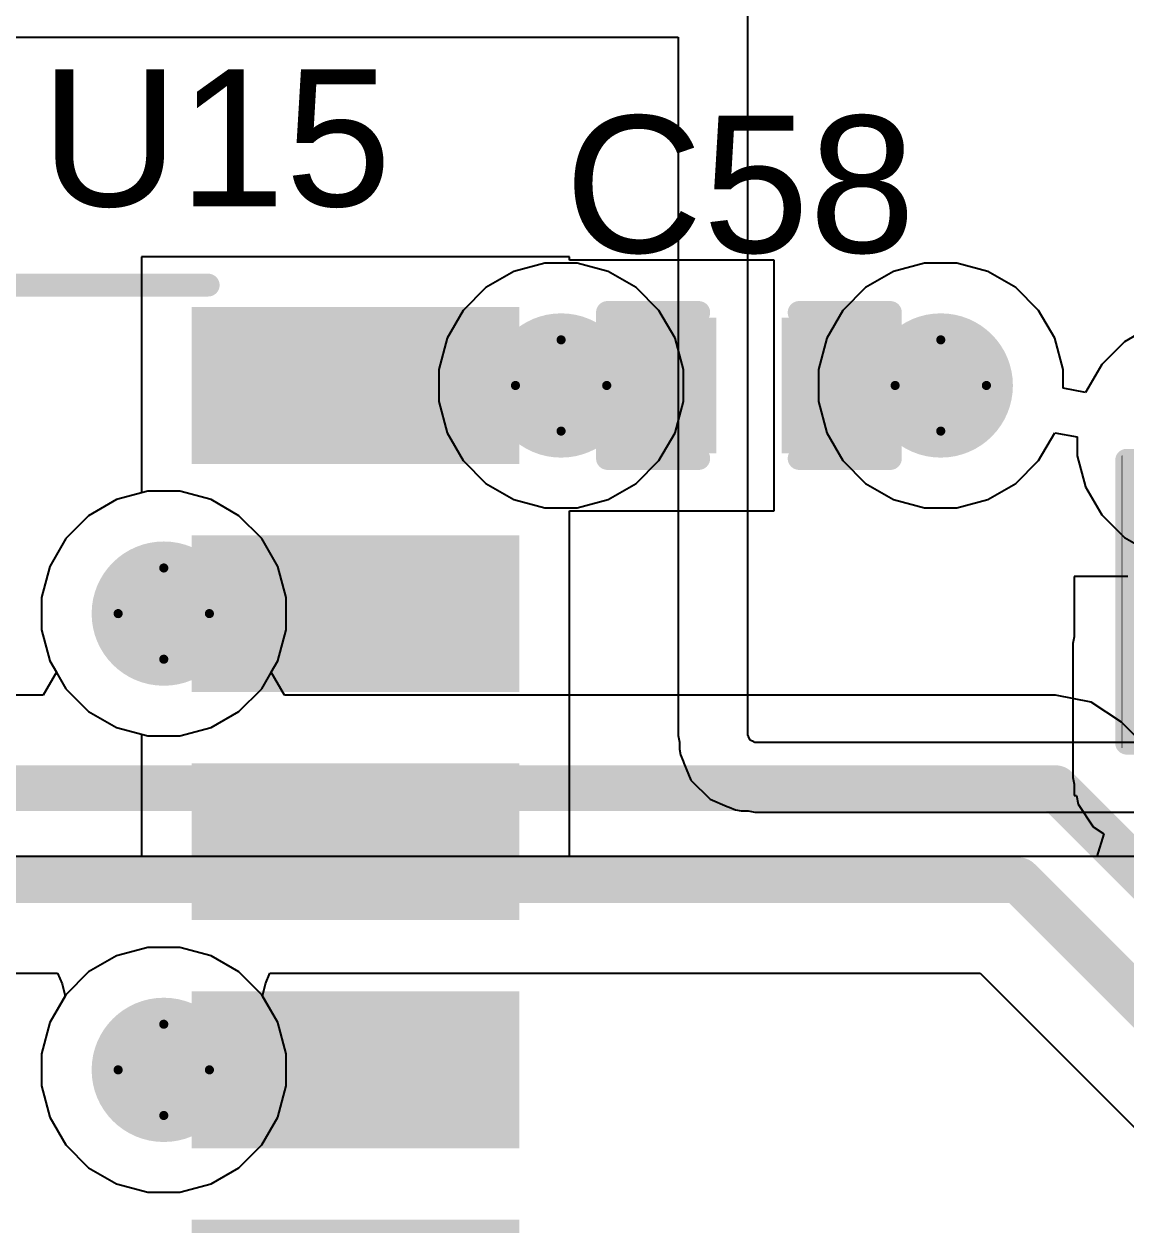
# Model space of a CAD drawing. Header units: inches. Extents: x -17.5 to 14.7, y -6.2 to 5.9.
# Drawn here: x 0.2064 to 0.4479, y 2.2534 to 2.5166 of the extents above; entities that cross this region are included whole.
import ezdxf

# ---------------------------------------------------------------- set-up
doc = ezdxf.new("R2010")
doc.units = ezdxf.units.IN
doc.header["$MEASUREMENT"] = 0
for name, color, linetype in [('Bottom Layer', 5, 'Continuous'), ('Bottom Solder', 6, 'Continuous'), ('Drill Drawing', 1, 'Continuous'), ('Ground Layer', 76, 'Continuous'), ('Power Layer', 16, 'Continuous'), ('Top Layer', 1, 'Continuous'), ('Top Overlay', 2, 'Continuous'), ('Top Paste', 8, 'Continuous'), ('Top Solder', 216, 'Continuous'), ('Via Holes', 16, 'Continuous')]:
    doc.layers.add(name, color=color, linetype=linetype)
doc.styles.add('Arial', font='', dxfattribs={"height": 0.2})
doc.styles.get('Arial').set_extended_font_data('Arial')

# ---------------------------------------------------------------- blocks, each defined once
blk = doc.blocks.new('C___0402_62')
at = {"layer": 'Top Layer'}
for points in [[(-0.0275, -0.0125), (-0.0275, 0.0125), (-0.009499999999999998, 0.0125), (-0.009500000000000001, -0.0125)], [(0.009499999999999998, -0.0125), (0.009500000000000001, 0.0125), (0.0275, 0.0125), (0.0275, -0.0125)]]:
    blk.add_hatch(color=1, dxfattribs=at).paths.add_polyline_path(points)
at = {"layer": 'Top Paste'}
for points in [[(-0.0275, -0.0125), (-0.0275, 0.0125), (-0.009499999999999998, 0.0125), (-0.009500000000000001, -0.0125)], [(0.009499999999999998, -0.0125), (0.009500000000000001, 0.0125), (0.0275, 0.0125), (0.0275, -0.0125)]]:
    blk.add_hatch(color=8, dxfattribs=at).paths.add_polyline_path(points)
at = {"layer": 'Top Solder'}
for points in [[(-0.0298622, -0.0148622), (-0.0298622, 0.0148622), (-0.007137799999999999, 0.0148622), (-0.007137800000000001, -0.0148622)], [(0.007137799999999999, -0.0148622), (0.007137800000000001, 0.0148622), (0.0298622, 0.0148622), (0.0298622, -0.0148622)]]:
    blk.add_hatch(color=216, dxfattribs=at).paths.add_polyline_path(points)
at = {"layer": 'Top Overlay'}
for points in [[(-0.031, 0.016, 0.005, 0.005, 0), (-0.011, 0.016, 0.005, 0.005, 0)], [(-0.031, -0.016, 0.005, 0.005, 0), (-0.031, 0.016, 0.005, 0.005, 0)], [(0.011, 0.016, 0.005, 0.005, 0), (0.031, 0.016, 0.005, 0.005, 0)], [(0.031, -0.016, 0.005, 0.005, 0), (0.031, 0.016, 0.005, 0.005, 0)], [(-0.031, -0.016, 0.005, 0.005, 0), (-0.011, -0.016, 0.005, 0.005, 0)], [(0.011, -0.016, 0.005, 0.005, 0), (0.031, -0.016, 0.005, 0.005, 0)]]:
    blk.add_lwpolyline(points, format="xyseb", dxfattribs=at)
for points in [[(-0.03225, 0.016, 0.0025, 0.0025, 1), (-0.02975, 0.016, 0.0025, 0.0025, 1)], [(-0.03225, 0.016, 0.0025, 0.0025, 1), (-0.02975, 0.016, 0.0025, 0.0025, 1)], [(-0.01225, 0.016, 0.0025, 0.0025, 1), (-0.00975, 0.016, 0.0025, 0.0025, 1)], [(0.00975, 0.016, 0.0025, 0.0025, 1), (0.01225, 0.016, 0.0025, 0.0025, 1)], [(0.02975, 0.016, 0.0025, 0.0025, 1), (0.03225, 0.016, 0.0025, 0.0025, 1)], [(0.02975, 0.016, 0.0025, 0.0025, 1), (0.03225, 0.016, 0.0025, 0.0025, 1)], [(-0.03225, -0.016, 0.0025, 0.0025, 1), (-0.02975, -0.016, 0.0025, 0.0025, 1)], [(-0.03225, -0.016, 0.0025, 0.0025, 1), (-0.02975, -0.016, 0.0025, 0.0025, 1)], [(-0.01225, -0.016, 0.0025, 0.0025, 1), (-0.00975, -0.016, 0.0025, 0.0025, 1)], [(0.00975, -0.016, 0.0025, 0.0025, 1), (0.01225, -0.016, 0.0025, 0.0025, 1)], [(0.02975, -0.016, 0.0025, 0.0025, 1), (0.03225, -0.016, 0.0025, 0.0025, 1)], [(0.02975, -0.016, 0.0025, 0.0025, 1), (0.03225, -0.016, 0.0025, 0.0025, 1)]]:
    blk.add_lwpolyline(points, format="xyseb", close=True, dxfattribs=at)
blk = doc.blocks.new('SOIC_14_69')
at = {"layer": 'Top Layer'}
for points in [[(0.07440945, 0.136811), (0.07440945, 0.163189), (0.13818895, 0.163189), (0.13818895, 0.136811)], [(0.07440945, 0.086811), (0.07440945, 0.113189), (0.13818895, 0.113189), (0.13818895, 0.086811)], [(0.07440945, 0.036811), (0.07440945, 0.063189), (0.13818895, 0.063189), (0.13818895, 0.036811)], [(0.07440945, -0.013189), (0.07440945, 0.013189), (0.13818895, 0.013189), (0.13818895, -0.013189)]]:
    blk.add_hatch(color=1, dxfattribs=at).paths.add_polyline_path(points)
at = {"layer": 'Top Paste'}
for points in [[(0.07440945, 0.136811), (0.07440945, 0.163189), (0.13818895, 0.163189), (0.13818895, 0.136811)], [(0.07440945, 0.086811), (0.07440945, 0.113189), (0.13818895, 0.113189), (0.13818895, 0.086811)], [(0.07440945, 0.036811), (0.07440945, 0.063189), (0.13818895, 0.063189), (0.13818895, 0.036811)], [(0.07440945, -0.013189), (0.07440945, 0.013189), (0.13818895, 0.013189), (0.13818895, -0.013189)]]:
    blk.add_hatch(color=8, dxfattribs=at).paths.add_polyline_path(points)
at = {"layer": 'Top Solder'}
for points in [[(0.07040945, 0.132811), (0.07040945, 0.167189), (0.14218895, 0.167189), (0.14218895, 0.132811)], [(0.07040945, 0.082811), (0.07040945, 0.117189), (0.14218895, 0.117189), (0.14218895, 0.082811)], [(0.07040945, 0.032811), (0.07040945, 0.067189), (0.14218895, 0.067189), (0.14218895, 0.032811)], [(0.07040945, -0.017189), (0.07040945, 0.017189), (0.14218895, 0.017189), (0.14218895, -0.017189)], [(0.07040945, -0.067189), (0.07040945, -0.032811), (0.14218895, -0.032811), (0.14218895, -0.067189)]]:
    blk.add_hatch(color=216, dxfattribs=at).paths.add_polyline_path(points)
at = {"layer": 'Top Overlay'}
blk.add_lwpolyline([(-0.071, 0.172, 0.005, 0.005, 0), (0.074, 0.172, 0.005, 0.005, 0)], format="xyseb", dxfattribs=at)
blk.add_lwpolyline([(0.07275, 0.172, 0.0025, 0.0025, 1), (0.07525, 0.172, 0.0025, 0.0025, 1)], format="xyseb", close=True, dxfattribs=at)
blk = doc.blocks.new('R___0402_122')
at = {"layer": 'Top Layer'}
for points in [[(-0.0275, -0.0125), (-0.0275, 0.0125), (-0.009500000000000003, 0.0125), (-0.009499999999999996, -0.0125)], [(0.009500000000000003, -0.0125), (0.009499999999999996, 0.0125), (0.0275, 0.0125), (0.0275, -0.0125)]]:
    blk.add_hatch(color=1, dxfattribs=at).paths.add_polyline_path(points)
at = {"layer": 'Top Paste'}
for points in [[(-0.0275, -0.0125), (-0.0275, 0.0125), (-0.009500000000000003, 0.0125), (-0.009499999999999996, -0.0125)], [(0.009500000000000003, -0.0125), (0.009499999999999996, 0.0125), (0.0275, 0.0125), (0.0275, -0.0125)]]:
    blk.add_hatch(color=8, dxfattribs=at).paths.add_polyline_path(points)
at = {"layer": 'Top Solder'}
for points in [[(-0.0296654, -0.0146654), (-0.0296654, 0.0146654), (-0.007334600000000003, 0.0146654), (-0.007334599999999997, -0.0146654)], [(0.007334600000000003, -0.0146654), (0.007334599999999997, 0.0146654), (0.0296654, 0.0146654), (0.0296654, -0.0146654)]]:
    blk.add_hatch(color=216, dxfattribs=at).paths.add_polyline_path(points)
at = {"layer": 'Top Overlay'}
for points in [[(0.031, 0.016, 0.005, 0.005, 0), (-0.031, 0.016, 0.005, 0.005, 0)], [(-0.031, -0.016, 0.005, 0.005, 0), (-0.031, 0.016, 0.005, 0.005, 0)], [(0.031, -0.016, 0.005, 0.005, 0), (0.031, 0.016, 0.005, 0.005, 0)], [(0.031, -0.016, 0.005, 0.005, 0), (-0.031, -0.016, 0.005, 0.005, 0)], [(0.032, -0.017, 0.000127, 0.000127, 0), (-0.032, -0.017, 0.000127, 0.000127, 0)]]:
    blk.add_lwpolyline(points, format="xyseb", dxfattribs=at)
for points in [[(-0.03225, 0.016, 0.0025, 0.0025, 1), (-0.02975, 0.016, 0.0025, 0.0025, 1)], [(-0.03225, 0.016, 0.0025, 0.0025, 1), (-0.02975, 0.016, 0.0025, 0.0025, 1)], [(0.02975, 0.016, 0.0025, 0.0025, 1), (0.03225, 0.016, 0.0025, 0.0025, 1)], [(0.02975, 0.016, 0.0025, 0.0025, 1), (0.03225, 0.016, 0.0025, 0.0025, 1)], [(-0.03225, -0.016, 0.0025, 0.0025, 1), (-0.02975, -0.016, 0.0025, 0.0025, 1)], [(-0.03225, -0.016, 0.0025, 0.0025, 1), (-0.02975, -0.016, 0.0025, 0.0025, 1)], [(0.02975, -0.016, 0.0025, 0.0025, 1), (0.03225, -0.016, 0.0025, 0.0025, 1)], [(0.02975, -0.016, 0.0025, 0.0025, 1), (0.03225, -0.016, 0.0025, 0.0025, 1)], [(-0.0320317, -0.017, 6.35e-05, 6.35e-05, 1), (-0.0319683, -0.017, 6.35e-05, 6.35e-05, 1)], [(0.0319683, -0.017, 6.35e-05, 6.35e-05, 1), (0.0320317, -0.017, 6.35e-05, 6.35e-05, 1)]]:
    blk.add_lwpolyline(points, format="xyseb", close=True, dxfattribs=at)

msp = doc.modelspace()

# ---------------------------------------------------------------- hatches: boundary and pattern name
at = {"layer": 'Bottom Layer'}
h = msp.add_hatch(color=5, dxfattribs=at)
edge = h.paths.add_edge_path()
edge.add_arc((0.324066, 2.4373934), 0.011811, 0, 360)
h = msp.add_hatch(color=5, dxfattribs=at)
edge = h.paths.add_edge_path()
edge.add_arc((0.4072663, 2.4373934), 0.011811, 0, 360)
h = msp.add_hatch(color=5, dxfattribs=at)
edge = h.paths.add_edge_path()
edge.add_arc((0.237, 2.3873934), 0.011811, 0, 360)
h = msp.add_hatch(color=5, dxfattribs=at)
edge = h.paths.add_edge_path()
edge.add_arc((0.237, 2.2873934), 0.011811, 0, 360)
at = {"layer": 'Bottom Solder'}
h = msp.add_hatch(color=6, dxfattribs=at)
edge = h.paths.add_edge_path()
edge.add_arc((0.324066, 2.4373934), 0.015811, 0, 360)
h = msp.add_hatch(color=6, dxfattribs=at)
edge = h.paths.add_edge_path()
edge.add_arc((0.4072663, 2.4373934), 0.015811, 0, 360)
h = msp.add_hatch(color=6, dxfattribs=at)
edge = h.paths.add_edge_path()
edge.add_arc((0.237, 2.3873934), 0.015811, 0, 360)
h = msp.add_hatch(color=6, dxfattribs=at)
edge = h.paths.add_edge_path()
edge.add_arc((0.237, 2.2873934), 0.015811, 0, 360)
at = {"layer": 'Ground Layer'}
h = msp.add_hatch(color=76, dxfattribs=at)
edge = h.paths.add_edge_path()
edge.add_arc((0.324066, 2.4373934), 0.011811, 0, 360)
h = msp.add_hatch(color=76, dxfattribs=at)
edge = h.paths.add_edge_path()
edge.add_arc((0.4072663, 2.4373934), 0.011811, 0, 360)
h = msp.add_hatch(color=76, dxfattribs=at)
edge = h.paths.add_edge_path()
edge.add_arc((0.237, 2.3873934), 0.011811, 0, 360)
h = msp.add_hatch(color=76, dxfattribs=at)
edge = h.paths.add_edge_path()
edge.add_arc((0.237, 2.2873934), 0.011811, 0, 360)
at = {"layer": 'Power Layer'}
h = msp.add_hatch(color=16, dxfattribs=at)
edge = h.paths.add_edge_path()
edge.add_arc((0.324066, 2.4373934), 0.011811, 0, 360)
h = msp.add_hatch(color=16, dxfattribs=at)
edge = h.paths.add_edge_path()
edge.add_arc((0.4072663, 2.4373934), 0.011811, 0, 360)
h = msp.add_hatch(color=16, dxfattribs=at)
edge = h.paths.add_edge_path()
edge.add_arc((0.237, 2.3873934), 0.011811, 0, 360)
h = msp.add_hatch(color=16, dxfattribs=at)
edge = h.paths.add_edge_path()
edge.add_arc((0.237, 2.2873934), 0.011811, 0, 360)
at = {"layer": 'Top Layer'}
for points in [[(0.2790328, 2.4491922), (0.2790328, 2.425589), (0.3467332, 2.425589), (0.3467332, 2.4491922)], [(0.3837333, 2.4491923), (0.3837333, 2.4255891), (0.4072663, 2.4255891), (0.4072663, 2.4491923)], [(0.2790332, 2.3755946), (0.2790332, 2.3991978), (0.237, 2.3991978), (0.237, 2.3755946)], [(0.2790332, 2.2755946), (0.2790332, 2.2991978), (0.237, 2.2991978), (0.237, 2.2755946)]]:
    msp.add_hatch(color=1, dxfattribs=at).paths.add_polyline_path(points)
h = msp.add_hatch(color=1, dxfattribs=at)
edge = h.paths.add_edge_path()
edge.add_arc((0.324066, 2.4373934), 0.011811, 0, 360)
h = msp.add_hatch(color=1, dxfattribs=at)
edge = h.paths.add_edge_path()
edge.add_arc((0.4072663, 2.4373934), 0.011811, 0, 360)
h = msp.add_hatch(color=1, dxfattribs=at)
edge = h.paths.add_edge_path()
edge.add_arc((0.237, 2.3873934), 0.011811, 0, 360)
h = msp.add_hatch(color=1, dxfattribs=at)
edge = h.paths.add_edge_path()
edge.add_arc((0.237, 2.2873934), 0.011811, 0, 360)
at = {"layer": 'Top Solder'}
h = msp.add_hatch(color=216, dxfattribs=at)
edge = h.paths.add_edge_path()
edge.add_arc((0.324066, 2.4373934), 0.015811, 0, 360)
h = msp.add_hatch(color=216, dxfattribs=at)
edge = h.paths.add_edge_path()
edge.add_arc((0.4072663, 2.4373934), 0.015811, 0, 360)
h = msp.add_hatch(color=216, dxfattribs=at)
edge = h.paths.add_edge_path()
edge.add_arc((0.237, 2.3873934), 0.015811, 0, 360)
h = msp.add_hatch(color=216, dxfattribs=at)
edge = h.paths.add_edge_path()
edge.add_arc((0.237, 2.2873934), 0.015811, 0, 360)
at = {"layer": 'Via Holes'}
h = msp.add_hatch(color=7, dxfattribs=at)
edge = h.paths.add_edge_path()
edge.add_arc((0.324066, 2.4373934), 0.0059055, 0, 360)
h = msp.add_hatch(color=7, dxfattribs=at)
edge = h.paths.add_edge_path()
edge.add_arc((0.4072663, 2.4373934), 0.0059055, 0, 360)
h = msp.add_hatch(color=7, dxfattribs=at)
edge = h.paths.add_edge_path()
edge.add_arc((0.237, 2.3873934), 0.0059055, 0, 360)
h = msp.add_hatch(color=7, dxfattribs=at)
edge = h.paths.add_edge_path()
edge.add_arc((0.237, 2.2873934), 0.0059055, 0, 360)

# ---------------------------------------------------------------- linework, layer by layer
at = {"layer": 'Bottom Layer'}
for p, q in [((0.3205363, 2.4642044), (0.3137173, 2.4623773)), ((0.3275957, 2.4642044), (0.3205363, 2.4642044)), ((0.3344147, 2.4623773), (0.3275957, 2.4642044)), ((0.3137173, 2.4623773), (0.3076036, 2.4588476)), ((0.3405284, 2.4588476), (0.3344147, 2.4623773)), ((0.3076036, 2.4588476), (0.3026118, 2.4538558)), ((0.3455202, 2.4538558), (0.3405284, 2.4588476)), ((0.3026118, 2.4538558), (0.2990821, 2.4477421)), ((0.3490499, 2.4477421), (0.3455202, 2.4538558)), ((0.2990821, 2.4477421), (0.297255, 2.4409231)), ((0.350877, 2.4409231), (0.3490499, 2.4477421)), ((0.297255, 2.4409231), (0.297255, 2.4338637)), ((0.350877, 2.4338637), (0.350877, 2.4409231)), ((0.297255, 2.4338637), (0.2990821, 2.4270447)), ((0.3490499, 2.4270447), (0.350877, 2.4338637)), ((0.2990821, 2.4270447), (0.3026118, 2.420931)), ((0.3455202, 2.420931), (0.3490499, 2.4270447)), ((0.3026118, 2.420931), (0.3076036, 2.4159392)), ((0.3405284, 2.4159392), (0.3455202, 2.420931)), ((0.2334703, 2.4142044), (0.2266513, 2.4123773)), ((0.2405297, 2.4142044), (0.2334703, 2.4142044)), ((0.2473487, 2.4123773), (0.2405297, 2.4142044)), ((0.3076036, 2.4159392), (0.3137173, 2.4124095)), ((0.3344147, 2.4124095), (0.3405284, 2.4159392)), ((0.2266513, 2.4123773), (0.2205376, 2.4088476)), ((0.2534624, 2.4088476), (0.2473487, 2.4123773)), ((0.3137173, 2.4124095), (0.3205363, 2.4105824)), ((0.3275957, 2.4105824), (0.3344147, 2.4124095)), ((0.2205376, 2.4088476), (0.2155458, 2.4038558)), ((0.2584542, 2.4038558), (0.2534624, 2.4088476)), ((0.3205363, 2.4105824), (0.3275957, 2.4105824)), ((0.2155458, 2.4038558), (0.2120161, 2.3977421)), ((0.2619839, 2.3977421), (0.2584542, 2.4038558)), ((0.2120161, 2.3977421), (0.210189, 2.3909231)), ((0.263811, 2.3909231), (0.2619839, 2.3977421)), ((0.210189, 2.3909231), (0.210189, 2.3838637)), ((0.263811, 2.3838637), (0.263811, 2.3909231)), ((0.210189, 2.3838637), (0.2120161, 2.3770447)), ((0.2619839, 2.3770447), (0.263811, 2.3838637)), ((0.2120161, 2.3770447), (0.2134638, 2.3745373)), ((0.2605362, 2.3745372), (0.2619839, 2.3770447)), ((0.2134638, 2.3745373), (0.210577, 2.3695372)), ((0.263423, 2.3695372), (0.2605362, 2.3745372)), ((0.210577, 2.3695372), (0.1551622, 2.3695372)), ((0.4324285, 2.3695372), (0.263423, 2.3695372)), ((0.4402321, 2.367985), (0.4324285, 2.3695372)), ((0.4468477, 2.3635646), (0.4402321, 2.367985)), ((0.4826947, 2.3277175), (0.4468477, 2.3635646)), ((0.1584942, 2.3085816), (0.2137387, 2.3085816)), ((0.2137387, 2.3085816), (0.2147163, 2.3062215)), ((0.2592837, 2.3062215), (0.2602613, 2.3085816)), ((0.2602613, 2.3085816), (0.4158697, 2.3085816)), ((0.4158697, 2.3085816), (0.4708705, 2.2535808)), ((0.2147163, 2.3062215), (0.2153875, 2.3035816)), ((0.2586125, 2.3035816), (0.2592837, 2.3062215)), ((0.2153875, 2.3035816), (0.2120161, 2.2977421)), ((0.2619839, 2.2977421), (0.2586125, 2.3035816)), ((0.2120161, 2.2977421), (0.210189, 2.2909231)), ((0.263811, 2.2909231), (0.2619839, 2.2977421)), ((0.210189, 2.2909231), (0.210189, 2.2838637)), ((0.263811, 2.2838637), (0.263811, 2.2909231)), ((0.210189, 2.2838637), (0.2120161, 2.2770447)), ((0.2619839, 2.2770447), (0.263811, 2.2838637)), ((0.2120161, 2.2770447), (0.2155458, 2.270931)), ((0.2584542, 2.270931), (0.2619839, 2.2770447)), ((0.2155458, 2.270931), (0.2205376, 2.2659392)), ((0.2534624, 2.2659392), (0.2584542, 2.270931)), ((0.2205376, 2.2659392), (0.2266513, 2.2624095)), ((0.2473487, 2.2624095), (0.2534624, 2.2659392)), ((0.2266513, 2.2624095), (0.2334703, 2.2605824)), ((0.2405297, 2.2605824), (0.2473487, 2.2624095)), ((0.2334703, 2.2605824), (0.2405297, 2.2605824))]:
    msp.add_line(p, q, dxfattribs=at)
for points in [[(0.1467156, 2.3491454, 0.01, 0.01, 0), (0.4324285, 2.3491454, 0.01, 0.01, 0)], [(0.4324285, 2.3491454, 0.01, 0.01, 0), (0.4935739, 2.288, 0.01, 0.01, 0)], [(0.1500476, 2.3289734, 0.01, 0.01, 0), (0.4243163, 2.3289734, 0.01, 0.01, 0)], [(0.4243163, 2.3289734, 0.01, 0.01, 0), (0.4852897, 2.268, 0.01, 0.01, 0)]]:
    msp.add_lwpolyline(points, format="xyseb", dxfattribs=at)
for points in [[(0.4299285, 2.3491454, 0.005, 0.005, 1), (0.4349285, 2.3491454, 0.005, 0.005, 1)], [(0.4299285, 2.3491454, 0.005, 0.005, 1), (0.4349285, 2.3491454, 0.005, 0.005, 1)], [(0.4218163, 2.3289734, 0.005, 0.005, 1), (0.4268163, 2.3289734, 0.005, 0.005, 1)], [(0.4218163, 2.3289734, 0.005, 0.005, 1), (0.4268163, 2.3289734, 0.005, 0.005, 1)]]:
    msp.add_lwpolyline(points, format="xyseb", close=True, dxfattribs=at)
at = {"layer": 'Drill Drawing'}
for points in [[(0.314066, 2.4373934, 0.002, 0.002, 0), (0.324066, 2.4473934, 0.002, 0.002, 0)], [(0.324066, 2.4473934, 0.002, 0.002, 0), (0.334066, 2.4373934, 0.002, 0.002, 0)], [(0.3972663, 2.4373934, 0.002, 0.002, 0), (0.4072663, 2.4473934, 0.002, 0.002, 0)], [(0.4072663, 2.4473934, 0.002, 0.002, 0), (0.4172663, 2.4373934, 0.002, 0.002, 0)], [(0.314066, 2.4373934, 0.002, 0.002, 0), (0.324066, 2.4273934, 0.002, 0.002, 0)], [(0.324066, 2.4273934, 0.002, 0.002, 0), (0.334066, 2.4373934, 0.002, 0.002, 0)], [(0.3972663, 2.4373934, 0.002, 0.002, 0), (0.4072663, 2.4273934, 0.002, 0.002, 0)], [(0.4072663, 2.4273934, 0.002, 0.002, 0), (0.4172663, 2.4373934, 0.002, 0.002, 0)], [(0.227, 2.3873934, 0.002, 0.002, 0), (0.237, 2.3973934, 0.002, 0.002, 0)], [(0.237, 2.3973934, 0.002, 0.002, 0), (0.247, 2.3873934, 0.002, 0.002, 0)], [(0.227, 2.3873934, 0.002, 0.002, 0), (0.237, 2.3773934, 0.002, 0.002, 0)], [(0.237, 2.3773934, 0.002, 0.002, 0), (0.247, 2.3873934, 0.002, 0.002, 0)], [(0.227, 2.2873934, 0.002, 0.002, 0), (0.237, 2.2973934, 0.002, 0.002, 0)], [(0.237, 2.2973934, 0.002, 0.002, 0), (0.247, 2.2873934, 0.002, 0.002, 0)], [(0.227, 2.2873934, 0.002, 0.002, 0), (0.237, 2.2773934, 0.002, 0.002, 0)], [(0.237, 2.2773934, 0.002, 0.002, 0), (0.247, 2.2873934, 0.002, 0.002, 0)]]:
    msp.add_lwpolyline(points, format="xyseb", dxfattribs=at)
for points in [[(0.323566, 2.4473934, 0.001, 0.001, 1), (0.324566, 2.4473934, 0.001, 0.001, 1)], [(0.323566, 2.4473934, 0.001, 0.001, 1), (0.324566, 2.4473934, 0.001, 0.001, 1)], [(0.4067663, 2.4473934, 0.001, 0.001, 1), (0.4077663, 2.4473934, 0.001, 0.001, 1)], [(0.4067663, 2.4473934, 0.001, 0.001, 1), (0.4077663, 2.4473934, 0.001, 0.001, 1)], [(0.313566, 2.4373934, 0.001, 0.001, 1), (0.314566, 2.4373934, 0.001, 0.001, 1)], [(0.313566, 2.4373934, 0.001, 0.001, 1), (0.314566, 2.4373934, 0.001, 0.001, 1)], [(0.333566, 2.4373934, 0.001, 0.001, 1), (0.334566, 2.4373934, 0.001, 0.001, 1)], [(0.333566, 2.4373934, 0.001, 0.001, 1), (0.334566, 2.4373934, 0.001, 0.001, 1)], [(0.3967663, 2.4373934, 0.001, 0.001, 1), (0.3977663, 2.4373934, 0.001, 0.001, 1)], [(0.3967663, 2.4373934, 0.001, 0.001, 1), (0.3977663, 2.4373934, 0.001, 0.001, 1)], [(0.4167663, 2.4373934, 0.001, 0.001, 1), (0.4177663, 2.4373934, 0.001, 0.001, 1)], [(0.4167663, 2.4373934, 0.001, 0.001, 1), (0.4177663, 2.4373934, 0.001, 0.001, 1)], [(0.323566, 2.4273934, 0.001, 0.001, 1), (0.324566, 2.4273934, 0.001, 0.001, 1)], [(0.323566, 2.4273934, 0.001, 0.001, 1), (0.324566, 2.4273934, 0.001, 0.001, 1)], [(0.4067663, 2.4273934, 0.001, 0.001, 1), (0.4077663, 2.4273934, 0.001, 0.001, 1)], [(0.4067663, 2.4273934, 0.001, 0.001, 1), (0.4077663, 2.4273934, 0.001, 0.001, 1)], [(0.2365, 2.3973934, 0.001, 0.001, 1), (0.2375, 2.3973934, 0.001, 0.001, 1)], [(0.2365, 2.3973934, 0.001, 0.001, 1), (0.2375, 2.3973934, 0.001, 0.001, 1)], [(0.2265, 2.3873934, 0.001, 0.001, 1), (0.2275, 2.3873934, 0.001, 0.001, 1)], [(0.2265, 2.3873934, 0.001, 0.001, 1), (0.2275, 2.3873934, 0.001, 0.001, 1)], [(0.2465, 2.3873934, 0.001, 0.001, 1), (0.2475, 2.3873934, 0.001, 0.001, 1)], [(0.2465, 2.3873934, 0.001, 0.001, 1), (0.2475, 2.3873934, 0.001, 0.001, 1)], [(0.2365, 2.3773934, 0.001, 0.001, 1), (0.2375, 2.3773934, 0.001, 0.001, 1)], [(0.2365, 2.3773934, 0.001, 0.001, 1), (0.2375, 2.3773934, 0.001, 0.001, 1)], [(0.2365, 2.2973934, 0.001, 0.001, 1), (0.2375, 2.2973934, 0.001, 0.001, 1)], [(0.2365, 2.2973934, 0.001, 0.001, 1), (0.2375, 2.2973934, 0.001, 0.001, 1)], [(0.2265, 2.2873934, 0.001, 0.001, 1), (0.2275, 2.2873934, 0.001, 0.001, 1)], [(0.2265, 2.2873934, 0.001, 0.001, 1), (0.2275, 2.2873934, 0.001, 0.001, 1)], [(0.2465, 2.2873934, 0.001, 0.001, 1), (0.2475, 2.2873934, 0.001, 0.001, 1)], [(0.2465, 2.2873934, 0.001, 0.001, 1), (0.2475, 2.2873934, 0.001, 0.001, 1)], [(0.2365, 2.2773934, 0.001, 0.001, 1), (0.2375, 2.2773934, 0.001, 0.001, 1)], [(0.2365, 2.2773934, 0.001, 0.001, 1), (0.2375, 2.2773934, 0.001, 0.001, 1)]]:
    msp.add_lwpolyline(points, format="xyseb", close=True, dxfattribs=at)
at = {"layer": 'Ground Layer'}
for p, q in [((0.3205363, 2.4642044), (0.3137173, 2.4623773)), ((0.3275957, 2.4642044), (0.3205363, 2.4642044)), ((0.3344147, 2.4623773), (0.3275957, 2.4642044)), ((0.3137173, 2.4623773), (0.3076036, 2.4588476)), ((0.3405284, 2.4588476), (0.3344147, 2.4623773)), ((0.3076036, 2.4588476), (0.3026118, 2.4538558)), ((0.3455202, 2.4538558), (0.3405284, 2.4588476)), ((0.3026118, 2.4538558), (0.2990821, 2.4477421)), ((0.3490499, 2.4477421), (0.3455202, 2.4538558)), ((0.2990821, 2.4477421), (0.297255, 2.4409231)), ((0.350877, 2.4409231), (0.3490499, 2.4477421)), ((0.297255, 2.4409231), (0.297255, 2.4338637)), ((0.350877, 2.4338637), (0.350877, 2.4409231)), ((0.297255, 2.4338637), (0.2990821, 2.4270447)), ((0.3490499, 2.4270447), (0.350877, 2.4338637)), ((0.2990821, 2.4270447), (0.3026118, 2.420931)), ((0.3455202, 2.420931), (0.3490499, 2.4270447)), ((0.3026118, 2.420931), (0.3076036, 2.4159392)), ((0.3405284, 2.4159392), (0.3455202, 2.420931)), ((0.2334703, 2.4142044), (0.2266513, 2.4123773)), ((0.2405297, 2.4142044), (0.2334703, 2.4142044)), ((0.2473487, 2.4123773), (0.2405297, 2.4142044)), ((0.3076036, 2.4159392), (0.3137173, 2.4124095)), ((0.3344147, 2.4124095), (0.3405284, 2.4159392)), ((0.2266513, 2.4123773), (0.2205376, 2.4088476)), ((0.2534624, 2.4088476), (0.2473487, 2.4123773)), ((0.3137173, 2.4124095), (0.3205363, 2.4105824)), ((0.3275957, 2.4105824), (0.3344147, 2.4124095)), ((0.2205376, 2.4088476), (0.2155458, 2.4038558)), ((0.2584542, 2.4038558), (0.2534624, 2.4088476)), ((0.3205363, 2.4105824), (0.3275957, 2.4105824)), ((0.2155458, 2.4038558), (0.2120161, 2.3977421)), ((0.2619839, 2.3977421), (0.2584542, 2.4038558)), ((0.2120161, 2.3977421), (0.210189, 2.3909231)), ((0.263811, 2.3909231), (0.2619839, 2.3977421)), ((0.210189, 2.3909231), (0.210189, 2.3838637)), ((0.263811, 2.3838637), (0.263811, 2.3909231)), ((0.210189, 2.3838637), (0.2120161, 2.3770447)), ((0.2619839, 2.3770447), (0.263811, 2.3838637)), ((0.2120161, 2.3770447), (0.2155458, 2.370931)), ((0.2584542, 2.370931), (0.2619839, 2.3770447)), ((0.2155458, 2.370931), (0.2205376, 2.3659392)), ((0.2534624, 2.3659392), (0.2584542, 2.370931)), ((0.2205376, 2.3659392), (0.2266513, 2.3624095)), ((0.2473487, 2.3624095), (0.2534624, 2.3659392)), ((0.2266513, 2.3624095), (0.2334703, 2.3605824)), ((0.2405297, 2.3605824), (0.2473487, 2.3624095)), ((0.2334703, 2.3605824), (0.2405297, 2.3605824)), ((0.2334703, 2.3142044), (0.2266513, 2.3123773)), ((0.2405297, 2.3142044), (0.2334703, 2.3142044)), ((0.2473487, 2.3123773), (0.2405297, 2.3142044)), ((0.2266513, 2.3123773), (0.2205376, 2.3088476)), ((0.2534624, 2.3088476), (0.2473487, 2.3123773)), ((0.2205376, 2.3088476), (0.2155458, 2.3038558)), ((0.2584542, 2.3038558), (0.2534624, 2.3088476)), ((0.2155458, 2.3038558), (0.2120161, 2.2977421)), ((0.2619839, 2.2977421), (0.2584542, 2.3038558)), ((0.2120161, 2.2977421), (0.210189, 2.2909231)), ((0.263811, 2.2909231), (0.2619839, 2.2977421)), ((0.210189, 2.2909231), (0.210189, 2.2838637)), ((0.263811, 2.2838637), (0.263811, 2.2909231)), ((0.210189, 2.2838637), (0.2120161, 2.2770447)), ((0.2619839, 2.2770447), (0.263811, 2.2838637)), ((0.2120161, 2.2770447), (0.2155458, 2.270931)), ((0.2584542, 2.270931), (0.2619839, 2.2770447)), ((0.2155458, 2.270931), (0.2205376, 2.2659392)), ((0.2534624, 2.2659392), (0.2584542, 2.270931)), ((0.2205376, 2.2659392), (0.2266513, 2.2624095)), ((0.2473487, 2.2624095), (0.2534624, 2.2659392)), ((0.2266513, 2.2624095), (0.2334703, 2.2605824)), ((0.2405297, 2.2605824), (0.2473487, 2.2624095)), ((0.2334703, 2.2605824), (0.2405297, 2.2605824))]:
    msp.add_line(p, q, dxfattribs=at)
at = {"layer": 'Power Layer'}
for p, q in [((0.365, 2.5137483), (0.365, 2.5290422)), ((-0.0695345, 2.5137483), (0.3497061, 2.5137483)), ((0.3497061, 2.5137483), (0.3497061, 2.3606599)), ((0.365, 2.3606601), (0.365, 2.5137483)), ((0.4037366, 2.4642044), (0.3969176, 2.4623773)), ((0.410796, 2.4642044), (0.4037366, 2.4642044)), ((0.417615, 2.4623773), (0.410796, 2.4642044)), ((0.3969176, 2.4623773), (0.3908039, 2.4588476)), ((0.4237287, 2.4588476), (0.417615, 2.4623773)), ((0.3908039, 2.4588476), (0.3858121, 2.4538558)), ((0.4287205, 2.4538558), (0.4237287, 2.4588476)), ((0.3858121, 2.4538558), (0.3822824, 2.4477421)), ((0.4322502, 2.4477421), (0.4287205, 2.4538558)), ((0.4536513, 2.4505169), (0.4475376, 2.4469872)), ((0.3822824, 2.4477421), (0.3804553, 2.4409231)), ((0.4340773, 2.4409231), (0.4322502, 2.4477421)), ((0.4475376, 2.4469872), (0.4425458, 2.4419954)), ((0.3804553, 2.4409231), (0.3804553, 2.4338637)), ((0.4340773, 2.4367684), (0.4340773, 2.4409231)), ((0.4425458, 2.4419954), (0.4390161, 2.4358818)), ((0.4390161, 2.4358818), (0.4340773, 2.4367684)), ((0.3804553, 2.4338637), (0.3822824, 2.4270447)), ((0.3822824, 2.4270447), (0.3858121, 2.420931)), ((0.4287205, 2.420931), (0.4322502, 2.4270446)), ((0.4322502, 2.4270446), (0.437189, 2.426158)), ((0.437189, 2.426158), (0.437189, 2.4220033)), ((0.437189, 2.4220033), (0.4390161, 2.4151843)), ((0.3858121, 2.420931), (0.3908039, 2.4159392)), ((0.4237287, 2.4159392), (0.4287205, 2.420931)), ((0.3908039, 2.4159392), (0.3969176, 2.4124095)), ((0.417615, 2.4124095), (0.4237287, 2.4159392)), ((0.4390161, 2.4151843), (0.4425458, 2.4090706)), ((0.3969176, 2.4124095), (0.4037366, 2.4105824)), ((0.410796, 2.4105824), (0.417615, 2.4124095)), ((0.4037366, 2.4105824), (0.410796, 2.4105824)), ((0.4425458, 2.4090706), (0.4475376, 2.4040788)), ((0.4475376, 2.4040788), (0.4536513, 2.4005491)), ((0.3497061, 2.3606599), (0.3499999, 2.3591828)), ((0.3499999, 2.3591828), (0.3499999, 2.3576764)), ((0.3650001, 2.3606598), (0.365, 2.3606601)), ((0.3651252, 2.3604725), (0.3650001, 2.3606598)), ((0.3654748, 2.3596284), (0.3651252, 2.3604725)), ((0.3663189, 2.3592788), (0.3654748, 2.3596284)), ((0.3665062, 2.3591537), (0.3663189, 2.3592788)), ((0.3665065, 2.3591536), (0.3665062, 2.3591537)), ((0.4899235, 2.3591536), (0.3665065, 2.3591536)), ((0.3499999, 2.3576764), (0.3502498, 2.35642)), ((0.3502498, 2.35642), (0.3508264, 2.355028)), ((0.3508264, 2.355028), (0.3508703, 2.3548072)), ((0.3508703, 2.3548072), (0.3509954, 2.35462)), ((0.3509954, 2.35462), (0.3525334, 2.3509068)), ((0.3525334, 2.3509068), (0.3525336, 2.3509065)), ((0.3525336, 2.3509065), (0.3567529, 2.3466872)), ((0.3567529, 2.3466872), (0.3567532, 2.346687)), ((0.3567532, 2.346687), (0.3604664, 2.345149)), ((0.3604664, 2.345149), (0.3606536, 2.3450239)), ((0.3606536, 2.3450239), (0.3608744, 2.34498)), ((0.3608744, 2.34498), (0.3622664, 2.3444034)), ((0.3622664, 2.3444034), (0.3635228, 2.3441535)), ((0.3635228, 2.3441535), (0.3650292, 2.3441535)), ((0.3650292, 2.3441535), (0.3665063, 2.3438597)), ((0.3665063, 2.3438597), (0.484189, 2.3438597))]:
    msp.add_line(p, q, dxfattribs=at)
at = {"layer": 'Top Layer'}
for p, q in [((0.3259227, 2.4655824), (0.2321433, 2.4655824)), ((0.2321433, 2.4655824), (0.2321433, 2.4138488)), ((0.3259227, 2.4648934), (0.3259227, 2.4655824)), ((0.3707333, 2.4648934), (0.3259227, 2.4648934)), ((0.3707333, 2.4098934), (0.3707333, 2.4648934)), ((0.2321433, 2.4138488), (0.2266513, 2.4123773)), ((0.2266513, 2.4123773), (0.2205376, 2.4088476)), ((0.2205376, 2.4088476), (0.2155458, 2.4038558)), ((0.3259227, 2.3592044), (0.3259227, 2.4098934)), ((0.3259227, 2.4098934), (0.3707333, 2.4098934)), ((0.2155458, 2.4038558), (0.2120161, 2.3977421)), ((0.2120161, 2.3977421), (0.210189, 2.3909231)), ((0.4482806, 2.3955), (0.4365, 2.3955)), ((0.4365, 2.3955), (0.4365, 2.382324)), ((0.210189, 2.3909231), (0.210189, 2.3838637)), ((0.210189, 2.3838637), (0.2120161, 2.3770447)), ((0.4365, 2.382324), (0.4362061, 2.3808465)), ((0.4362061, 2.3808465), (0.4362061, 2.3515)), ((0.2120161, 2.3770447), (0.2155458, 2.370931)), ((0.2155458, 2.370931), (0.2205376, 2.3659392)), ((0.2205376, 2.3659392), (0.2266513, 2.3624095)), ((0.2266513, 2.3624095), (0.2321433, 2.360938)), ((0.2321433, 2.360938), (0.2321433, 2.3341536)), ((0.3259227, 2.3341536), (0.3259227, 2.3592044)), ((0.4362061, 2.3515), (0.4365, 2.3500225)), ((0.4365, 2.3500225), (0.4365, 2.3475)), ((0.4365, 2.3475), (0.4370018, 2.3475)), ((0.4370018, 2.3475), (0.4373703, 2.3456473)), ((0.4373703, 2.3456473), (0.4406856, 2.3406856)), ((0.4406856, 2.3406856), (0.4429783, 2.3391536)), ((0.4429783, 2.3391536), (0.4414616, 2.3341536)), ((2.101417, 2.3341536), (-0.245, 2.3341536)), ((0.2321433, 2.3341536), (0.1352786, 2.3341536)), ((0.4414616, 2.3341536), (0.3259227, 2.3341536))]:
    msp.add_line(p, q, dxfattribs=at)
for points in [[(0.279033, 2.4373934, 0.01, 0.01, 0), (0.324066, 2.4373934, 0.01, 0.01, 0)], [(0.324066, 2.4373934, 0.01, 0.01, 0), (0.3240674, 2.437392, 0.01, 0.01, 0)], [(0.3240674, 2.437392, 0.01, 0.01, 0), (0.3467319, 2.437392, 0.01, 0.01, 0)], [(0.3467319, 2.437392, 0.01, 0.01, 0), (0.3467333, 2.4373934, 0.01, 0.01, 0)]]:
    msp.add_lwpolyline(points, format="xyseb", dxfattribs=at)
for points in [[(0.276533, 2.4373934, 0.005, 0.005, 1), (0.281533, 2.4373934, 0.005, 0.005, 1)], [(0.321566, 2.4373934, 0.005, 0.005, 1), (0.326566, 2.4373934, 0.005, 0.005, 1)], [(0.321566, 2.4373934, 0.005, 0.005, 1), (0.326566, 2.4373934, 0.005, 0.005, 1)], [(0.3215674, 2.437392, 0.005, 0.005, 1), (0.3265674, 2.437392, 0.005, 0.005, 1)], [(0.3215674, 2.437392, 0.005, 0.005, 1), (0.3265674, 2.437392, 0.005, 0.005, 1)], [(0.3442319, 2.437392, 0.005, 0.005, 1), (0.3492319, 2.437392, 0.005, 0.005, 1)], [(0.3442319, 2.437392, 0.005, 0.005, 1), (0.3492319, 2.437392, 0.005, 0.005, 1)], [(0.3442333, 2.4373934, 0.005, 0.005, 1), (0.3492333, 2.4373934, 0.005, 0.005, 1)]]:
    msp.add_lwpolyline(points, format="xyseb", close=True, dxfattribs=at)

# ---------------------------------------------------------------- block references
for name, p in [('SOIC_14_69', (0.1727338, 2.2873934)), ('C___0402_62', (0.3652333, 2.4373934))]:
    msp.add_blockref(name, p)
at = {"rotation": 270}
msp.add_blockref('R___0402_122', (0.464, 2.39), dxfattribs=at)

# ---------------------------------------------------------------- texts
at = {"layer": 'Top Overlay', "style": 'Arial'}
for s, p in [('U15', (0.210022, 2.4766791)), ('C58', (0.324838, 2.4665087))]:
    msp.add_text(s, height=0.03, dxfattribs=at).set_placement(p)

doc.saveas('drawing.dxf')
